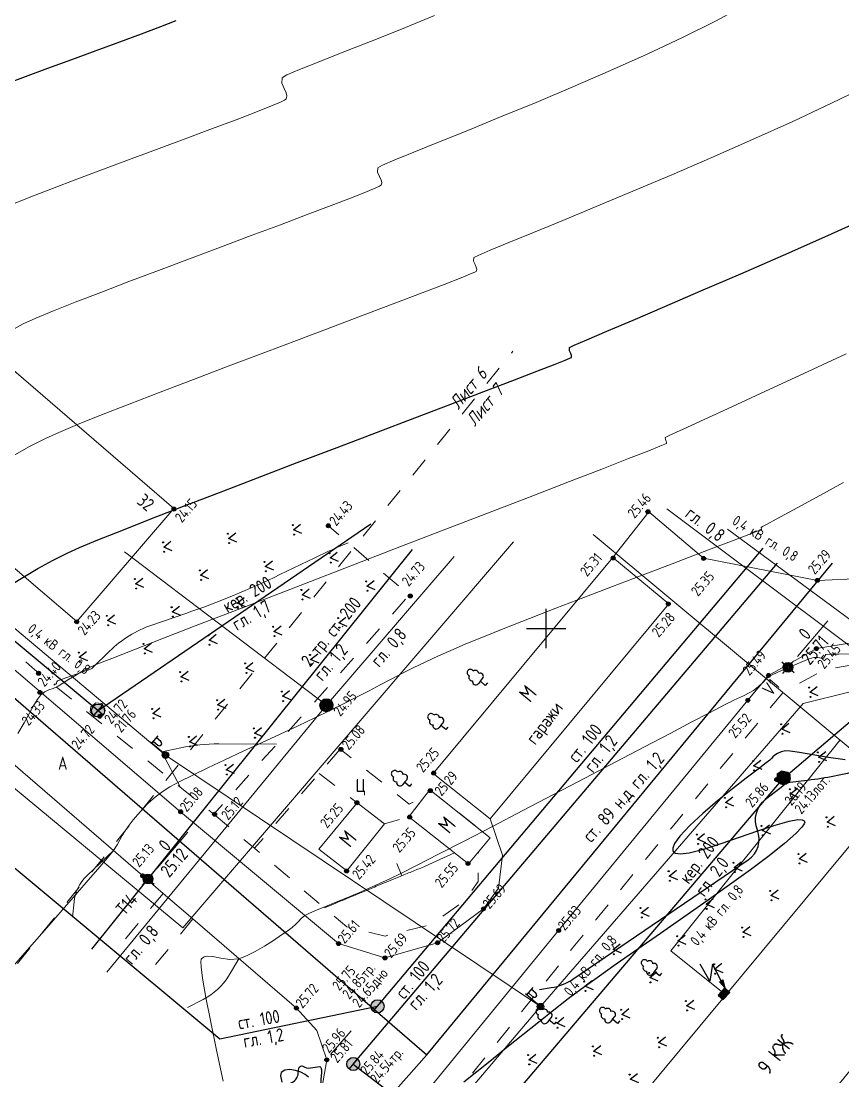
# Model space of a CAD drawing. Header units: metres. Extents: x -149473 to 83396, y -14167 to 104709.
# Drawn here: x -4551.12 to -4519.72, y 42551.6 to 42591.93 of the extents above; entities that cross this region are included whole.
import ezdxf

# ---------------------------------------------------------------- set-up
doc = ezdxf.new("R2010")
doc.units = ezdxf.units.M
doc.linetypes.add('g5_01_5x1_5', pattern=[1.5, 0.75, -0.75])
for name, color, linetype, transparency in [('01_Геодезические пункты', 7, 'Continuous', 0.6), ('02_Сетка', 7, 'Continuous', 0.6), ('03_Здания и строения', 7, 'Continuous', 0.6), ('06_Инженерно-технические сооружения', 7, 'Continuous', 0.6), ('07_Объекты электропередачи', 7, 'Continuous', 0.6), ('10_Границы покрытий и угодий', 7, 'Continuous', 0.6), ('13_Растительность', 7, 'Continuous', 0.6), ('19_Горизонтали', 7, 'Continuous', 0.6), ('30_Канализация', 7, 'Continuous', 0.6), ('31_Водопровод', 7, 'Continuous', 0.6), ('32_Теплосеть', 7, 'Continuous', 0.6), ('33_Газопровод', 7, 'Continuous', 0.6), ('35_Телефон', 7, 'Continuous', 0.6), ('37_Кабель низкого напряжения', 7, 'Continuous', 0.6), ('38_Кабели высокого напряжения', 7, 'Continuous', 0.6), ('44_Крышки колодцев', 7, 'Continuous', 0.6), ('61_Отметки высоты поверхности', 7, 'Continuous', 0.6)]:
    doc.layers.add(name, color=color, linetype=linetype, transparency=transparency)
doc.layers.add('rastr', color=7, linetype='Continuous')
doc.layers.add('Viewport2ForCustomObjects_0', color=7, linetype='Continuous')
doc.layers.add('Сети_Горизонтали.Вспомогательные', color=1, linetype='Continuous', lineweight=9)
doc.layers.add('Сети_Горизонтали.Основные', color=1, linetype='Continuous', lineweight=30)
doc.styles.add('LIKE11', font='GOST_0.TTF')
doc.styles.add('LIKE14', font='GOST_0.TTF')
doc.styles.add('LIKE17', font='GOST_0.TTF')
doc.styles.add('LIKE32', font='GOST_0.TTF')
doc.styles.add('LIKE36', font='GOST_0.TTF')
doc.styles.add('Line_GUGK', font='GOST_0.TTF')
doc.styles.get("Standard").update_dxf_attribs({"font": 'GOST_0.TTF'})
doc.linetypes.add('g5_119_1', pattern='A,4,-1,[31,GUGK_2005.shx,S=0.1,R=0,X=0,Y=0],0.35,[31,GUGK_2005.shx,S=0.08,R=0,X=0,Y=0],3.3,[31,GUGK_2005.shx,S=0.08,R=180,X=0,Y=0],0.35,[31,GUGK_2005.shx,S=0.1,R=180,X=0,Y=0],-1', length=10)
doc.linetypes.add('g5_119_3', pattern='A,4,-1,[31,GUGK_2005.shx,S=0.1,R=0,X=0,Y=0],4,[31,GUGK_2005.shx,S=0.1,R=180,X=0,Y=0],-1', length=10)
doc.linetypes.add('g5_122_g', pattern='A,1,-1,1.5,-0.4,["Г",Line_GUGK,S=1,R=0,X=0,Y=-0.5],-1.5,1.5,-1,4,-1,4,-1,3', length=20.9)
doc.linetypes.add('g5_122_k', pattern='A,1,-1,1.5,-0.4,["К",Line_GUGK,S=1,R=0,X=0,Y=-0.5],-1.5,1.5,-1,4,-1,4,-1,3', length=20.9)
doc.linetypes.add('g5_122_kl', pattern='A,1,-1,1.5,-0.4,["Кл",Line_GUGK,S=1,R=0,X=0,Y=-0.5],-2.4,1.5,-1,4,-1,4,-1,3', length=21.8)
doc.linetypes.add('g5_122_t', pattern='A,1,-1,1.5,-0.4,["Т",Line_GUGK,S=1,R=0,X=0,Y=-0.5],-1.5,1.5,-1,4,-1,4,-1,3', length=20.9)
doc.linetypes.add('g5_122_v', pattern='A,1,-1,1.5,-0.4,["В",Line_GUGK,S=1,R=0,X=0,Y=-0.5],-1.5,1.5,-1,4,-1,4,-1,3', length=20.9)
doc.linetypes.add('g5_133_t', pattern='A,2,[27,GUGK_2005.shx,S=0.4,R=0,X=0,Y=0],2,-1,2,[27,GUGK_2005.shx,S=0.4,R=0,X=0,Y=0],2,-1,2,[27,GUGK_2005.shx,S=0.4,R=0,X=0,Y=0],2,-0.1,["V",Line_GUGK,S=1,R=0,X=0,Y=-0.5],-1', length=15.1)

# ---------------------------------------------------------------- blocks, each defined once
blk = doc.blocks.new('g5_012')
at = {"color": 92}
for points in [[(0, -1.5), (0, 1.5)], [(-1.5, 0), (1.5, 0)]]:
    blk.add_lwpolyline(points, dxfattribs=at)
blk = doc.blocks.new('g5_416')
at = {"color": 0}
blk.add_lwpolyline([(0.362, 0.6), (0, 0), (-0.362, 0.6)], dxfattribs=at)
for centre in [(-0.362, 0), (0.362, 0)]:
    blk.add_circle(centre, 0.0375, dxfattribs=at)
blk = doc.blocks.new('g5_330')
blk.add_hatch(color=0).paths.add_polyline_path([(0.15, 0, 1), (-0.15, 0, 1)])
at = {"color": 0}
blk.add_circle((0, 0), 0.15, dxfattribs=at)
blk = doc.blocks.new('g5_117kl')
h = blk.add_hatch(color=255)
h.paths.add_polyline_path([(0.418, 0.198, 0.633652), (-0.418, 0.198)])
h.paths.add_polyline_path([(-0.446, 0.122, 0.067116), (-0.463, 0, 0.067116), (-0.446, -0.122), (0.446, -0.122, 0.067116), (0.463, 0, 0.067116), (0.446, 0.122)])
h.paths.add_polyline_path([(-0.418, -0.198, 0.633652), (0.418, -0.198)])
at = {"color": 0}
for p, q in [((-0.474, 0.16), (0.474, 0.16)), ((-0.474, -0.16), (0.474, -0.16))]:
    blk.add_line(p, q, dxfattribs=at)
blk.add_circle((0, 0), 0.5, dxfattribs=at)
blk = doc.blocks.new('g5_005_1')
h = blk.add_hatch(color=255)
edge = h.paths.add_edge_path()
edge.add_arc((0, 0), 0.338, 0, 360)
edge = h.paths.add_edge_path(flags=16)
edge.add_arc((0, 0), 0.1, 0, 360)
at = {"color": 0}
for p, q in [((-0.625, 0), (-0.375, 0)), ((0, 0.625), (0, 0.375)), ((0.375, 0), (0.625, 0)), ((0, -0.375), (0, -0.625))]:
    blk.add_line(p, q, dxfattribs=at)
for radius in [0.375, 0.0625]:
    blk.add_circle((0, 0), radius, dxfattribs=at)
blk = doc.blocks.new('g5_110_1c')
h = blk.add_hatch(color=255)
edge = h.paths.add_edge_path()
edge.add_arc((0, 0), 0.212, 0, 360)
edge = h.paths.add_edge_path(flags=16)
edge.add_arc((0, 0), 0.0975, 0, 360)
h = blk.add_hatch(color=0)
edge = h.paths.add_edge_path()
edge.add_arc((0, 0), 0.06, 0, 360)
at = {"color": 0}
for p, q in [((0, 0.25), (0, 1.5)), ((0, 1.375), (0.75, 1.375))]:
    blk.add_line(p, q, dxfattribs=at)
blk.add_lwpolyline([(0.2, 1.375), (0.2, 0.932, 1.040016), (0.55, 0.932), (0.55, 1.375)], format="xyb", dxfattribs=at)
for radius in [0.25, 0.06]:
    blk.add_circle((0, 0), radius, dxfattribs=at)
blk = doc.blocks.new('g5_367_1')
at = {"color": 0}
for points in [[(0, 0.497), (-0.257, 0.497)], [(0, 0.497), (0.257, 0.497)], [(0, 0), (0, 0.497)], [(0.25, 0), (0, 0)]]:
    blk.add_lwpolyline(points, dxfattribs=at)
for centre, start, end in [((0, 1.5), 90, 202.24196), ((0, 1.5), 337.75804, 90), ((-0.257, 0.747), 115.63459, 270), ((-0.197, 1.158), 97.94065, 227.81966), ((0.197, 1.158), 312.18034, 82.05935), ((0.257, 0.747), 270, 64.36541)]:
    blk.add_arc(centre, 0.25, start, end, dxfattribs=at)
blk = doc.blocks.new('g5_117v')
h = blk.add_hatch(color=255)
h.paths.add_polyline_path([(-0.461, 0.037), (0.461, 0.037, 0.921954)])
h.paths.add_polyline_path([(0.461, -0.037), (-0.461, -0.037, 0.921954)])
at = {"color": 0}
blk.add_line((-0.5, 0), (0.5, 0), dxfattribs=at)
blk.add_circle((0, 0), 0.5, dxfattribs=at)
blk = doc.blocks.new('g5_117sv')
h = blk.add_hatch(color=255)
h.paths.add_polyline_path([(-0.038, 0.461, 0.390634), (-0.463, 0, 0.11106), (-0.418, -0.198), (-0.038, 0.022)])
h.paths.add_polyline_path([(0.037, 0.022), (0.418, -0.198, 0.11106), (0.463, 0, 0.390634), (0.037, 0.461)])
h.paths.add_polyline_path([(-0.38, -0.263, 0.524447), (0.38, -0.263), (0, -0.043)])
at = {"color": 0}
for points in [[(0, 0.5), (0, 0)], [(0, 0), (-0.433, -0.25)], [(0.433, -0.25), (0, 0)]]:
    blk.add_lwpolyline(points, dxfattribs=at)
blk.add_circle((0, 0), 0.5, dxfattribs=at)
blk = doc.blocks.new('g5_117kb')
h = blk.add_hatch(color=255)
h.paths.add_polyline_path([(0.037, 0.037), (0.461, 0.037, 0.367426), (0.037, 0.461)])
h.paths.add_polyline_path([(-0.038, 0.461, 0.367426), (-0.461, 0.037), (-0.038, 0.037)])
h.paths.add_polyline_path([(-0.038, -0.038), (-0.461, -0.038, 0.367426), (-0.038, -0.461)])
h.paths.add_polyline_path([(0.037, -0.461, 0.367426), (0.461, -0.038), (0.037, -0.038)])
at = {"color": 0}
for points in [[(-0.5, 0), (0.5, 0)], [(0, 0.5), (0, -0.5)]]:
    blk.add_lwpolyline(points, dxfattribs=at)
blk.add_circle((0, 0), 0.5, dxfattribs=at)
blk = doc.blocks.new('g5_113a')
blk.add_hatch(color=0).paths.add_polyline_path([(-0.375, 0), (0.375, 0), (0.375, 0.5), (-0.375, 0.5)])
at = {"color": 0}
blk.add_lwpolyline([(-0.375, 0), (0.375, 0), (0.375, 0.5), (-0.375, 0.5)], close=True, dxfattribs=at)
blk = doc.blocks.new('g5_112')
blk.add_hatch(color=0).paths.add_polyline_path([(0, 0), (0.084, 0.613), (0.362, 0.501)])
at = {"color": 0}
blk.add_lwpolyline([(0.223, 0.557), (0.75, 1.875), (-0.375, 1.2), (0.15, 2.6)], dxfattribs=at)
blk.add_lwpolyline([(0, 0), (0.084, 0.613), (0.362, 0.501)], close=True, dxfattribs=at)
blk = doc.blocks.new('g_scratch')
at = {"color": 0, "linetype": 'ByBlock', "lineweight": 15}
blk.add_line((0, 0), (1, 0), dxfattribs=at)
blk = doc.blocks.new('CustomObjectsInViewport2_0')
at = {"layer": 'Сети_Горизонтали.Вспомогательные', "color": 42, "flags": 128}
for points, elevation in [([(3001.311, 1538.7), (3002.645, 1539.247), (3004.282, 1539.888), (3006.152, 1540.601), (3008.185, 1541.364), (3010.31, 1542.154), (3012.457, 1542.948), (3014.554, 1543.724), (3016.531, 1544.459), (3018.318, 1545.13), (3019.844, 1545.714), (3021.038, 1546.19), (3021.706, 1546.477), (3022.017, 1546.63), (3022.125, 1546.7), (3022.148, 1546.724), (3022.18, 1546.799), (3022.203, 1546.952), (3022.152, 1547.192), (3021.999, 1547.522), (3021.817, 1547.939), (3021.84, 1548.343), (3022.211, 1548.553), (3023.162, 1548.96), (3024.602, 1549.538), (3026.443, 1550.265), (3028.596, 1551.116), (3030.971, 1552.066), (3033.478, 1553.092)], 22.5), ([(3000.902, 1528.899), (3002.059, 1529.533), (3003.017, 1529.965), (3004.364, 1530.525), (3006.037, 1531.192), (3007.975, 1531.945), (3010.116, 1532.765), (3012.398, 1533.629), (3014.76, 1534.517), (3017.14, 1535.408), (3019.476, 1536.281), (3021.706, 1537.116), (3023.769, 1537.89), (3025.603, 1538.585), (3027.146, 1539.178), (3028.337, 1539.65), (3028.994, 1539.925), (3029.294, 1540.065), (3029.395, 1540.124), (3029.414, 1540.143), (3029.441, 1540.204), (3029.459, 1540.33), (3029.418, 1540.527), (3029.292, 1540.798), (3029.143, 1541.14), (3029.161, 1541.471), (3029.519, 1541.662), (3030.463, 1542.066), (3031.915, 1542.66), (3033.798, 1543.42), (3036.034, 1544.324), (3038.543, 1545.346), (3041.247, 1546.464), (3044.068, 1547.654), (3046.929, 1548.892), (3049.75, 1550.155), (3052.453, 1551.419), (3054.96, 1552.66), (3057.193, 1553.855)], 23), ([(3001.236, 1519.431), (3002.534, 1520.161), (3003.766, 1520.795), (3004.772, 1521.249), (3006.214, 1521.852), (3008.028, 1522.581), (3010.149, 1523.413), (3012.513, 1524.328), (3015.058, 1525.302), (3017.719, 1526.313), (3020.433, 1527.339), (3023.135, 1528.358), (3025.761, 1529.346), (3028.249, 1530.283), (3030.534, 1531.145), (3032.552, 1531.911), (3034.239, 1532.558), (3035.532, 1533.063), (3036.24, 1533.351), (3036.559, 1533.491), (3036.663, 1533.546), (3036.681, 1533.561), (3036.702, 1533.609), (3036.716, 1533.707), (3036.684, 1533.861), (3036.585, 1534.073), (3036.468, 1534.341), (3036.483, 1534.6), (3036.822, 1534.771), (3037.742, 1535.163), (3039.173, 1535.755), (3041.048, 1536.524), (3043.299, 1537.447), (3045.857, 1538.504), (3048.654, 1539.671), (3051.622, 1540.927), (3054.692, 1542.249), (3057.797, 1543.615), (3060.868, 1545.004), (3063.837, 1546.393), (3066.636, 1547.759)], 23.5), ([(3001.654, 1498.241), (3002.118, 1499.054), (3002.525, 1499.793), (3002.872, 1500.42), (3003.161, 1500.899), (3003.392, 1501.191), (3003.716, 1501.435), (3004.015, 1501.573), (3004.336, 1501.69), (3004.723, 1501.869), (3005.093, 1502.09), (3005.512, 1502.359), (3005.991, 1502.663), (3006.543, 1502.987), (3007.179, 1503.319), (3007.692, 1503.532), (3008.824, 1503.982), (3010.502, 1504.638), (3012.651, 1505.473), (3015.197, 1506.459), (3018.067, 1507.568), (3021.186, 1508.772), (3024.482, 1510.042), (3027.879, 1511.352), (3031.305, 1512.672), (3034.684, 1513.974), (3037.945, 1515.231), (3041.011, 1516.415), (3043.811, 1517.496), (3046.269, 1518.448), (3048.312, 1519.242), (3049.867, 1519.851), (3050.709, 1520.185), (3051.081, 1520.337), (3051.197, 1520.388), (3051.214, 1520.398), (3051.225, 1520.426), (3051.227, 1520.485), (3051.195, 1520.577), (3051.133, 1520.703), (3051.126, 1520.857), (3051.486, 1521.035), (3052.5, 1521.507), (3054.098, 1522.242), (3056.213, 1523.213), (3058.774, 1524.39), (3061.714, 1525.744), (3064.963, 1527.245)], 24.5), ([(3064.747, 1517.411), (3062.661, 1516.285), (3060.921, 1515.341), (3059.593, 1514.617), (3058.874, 1514.223), (3058.558, 1514.048), (3058.461, 1513.994), (3058.448, 1513.986), (3058.446, 1513.975), (3058.451, 1513.942), (3058.471, 1513.879), (3058.48, 1513.816), (3058.226, 1513.716), (3057.513, 1513.444), (3056.402, 1513.022), (3054.957, 1512.473), (3053.24, 1511.821), (3051.314, 1511.088), (3049.241, 1510.297), (3047.085, 1509.473), (3044.907, 1508.636), (3042.771, 1507.812), (3040.739, 1507.022), (3038.874, 1506.29), (3037.239, 1505.64), (3035.895, 1505.093), (3034.907, 1504.673), (3033.787, 1504.17), (3032.783, 1503.7), (3031.864, 1503.253), (3031.003, 1502.821), (3030.173, 1502.394), (3029.344, 1501.962), (3028.489, 1501.516), (3027.581, 1501.046), (3026.59, 1500.543), (3025.49, 1499.997), (3024.347, 1499.446), (3023.068, 1498.843), (3021.696, 1498.203), (3020.276, 1497.545), (3018.853, 1496.884), (3017.472, 1496.24), (3016.176, 1495.628), (3015.011, 1495.066), (3014.021, 1494.57), (3013.252, 1494.159), (3012.746, 1493.848), (3012.141, 1493.387), (3011.627, 1492.937), (3011.187, 1492.497), (3010.804, 1492.069), (3010.462, 1491.653), (3010.144, 1491.25), (3009.837, 1490.822), (3009.626, 1490.457), (3009.449, 1490.111), (3009.244, 1489.74), (3008.95, 1489.299), (3008.619, 1488.897), (3007.903, 1488.059), (3006.86, 1486.854), (3005.55, 1485.346), (3004.032, 1483.603), (3002.364, 1481.69), (3000.605, 1479.674)], 25), ([(3065.337, 1504.33), (3064.399, 1504.318), (3063.699, 1504.301), (3063.396, 1504.278), (3063.303, 1504.134), (3063.21, 1503.996), (3063.037, 1503.999), (3062.778, 1504.055), (3062.474, 1504.063), (3062.129, 1503.948), (3061.501, 1503.694), (3060.733, 1503.367), (3059.97, 1503.028), (3059.352, 1502.742), (3059.024, 1502.572), (3058.82, 1502.405), (3058.677, 1502.243), (3058.49, 1502.049), (3058.285, 1501.858), (3058.106, 1501.699), (3057.865, 1501.525), (3057.539, 1501.342), (3057.094, 1501.123), (3056.65, 1500.914), (3056.327, 1500.761), (3056.088, 1500.646), (3055.898, 1500.556), (3055.66, 1500.439), (3055.318, 1500.261), (3054.46, 1499.811), (3053.16, 1499.129), (3051.492, 1498.254), (3049.53, 1497.225), (3047.348, 1496.082), (3045.022, 1494.864), (3042.624, 1493.61), (3040.23, 1492.36), (3037.912, 1491.153), (3035.747, 1490.029), (3033.807, 1489.026), (3032.168, 1488.184), (3030.903, 1487.542), (3030.086, 1487.14), (3029.012, 1486.646), (3027.942, 1486.18), (3026.91, 1485.748), (3025.954, 1485.356), (3025.107, 1485.013), (3024.406, 1484.725), (3023.886, 1484.499), (3023.583, 1484.342), (3023.29, 1484.112), (3023.088, 1483.895), (3022.89, 1483.671), (3022.606, 1483.423), (3022.295, 1483.197), (3021.802, 1482.853), (3021.183, 1482.44), (3020.493, 1482.005), (3019.787, 1481.596), (3019.119, 1481.259), (3018.543, 1481.042), (3017.836, 1480.974), (3017.162, 1481.073), (3016.555, 1481.204), (3016.137, 1481.24), (3015.875, 1481.181), (3015.727, 1481.085), (3015.663, 1481.017), (3015.644, 1480.977), (3015.628, 1480.82), (3015.652, 1480.407), (3015.765, 1479.552), (3016.022, 1478.065), (3016.384, 1476.197), (3016.828, 1474.043), (3017.328, 1471.696)], 25.5)]:
    blk.add_lwpolyline(points, dxfattribs=dict(at, elevation=elevation))
at = {"layer": 'Сети_Горизонтали.Основные', "color": 40, "flags": 128}
for points, elevation in [([(3000.729, 1547.873), (3002.235, 1548.444), (3003.939, 1549.073), (3005.761, 1549.738), (3007.618, 1550.413), (3009.427, 1551.074), (3011.107, 1551.696), (3012.574, 1552.255), (3013.747, 1552.726)], 22), ([(3001.188, 1509.662), (3002.148, 1510.25), (3003.179, 1510.851), (3004.286, 1511.456), (3005.472, 1512.057), (3006.361, 1512.453), (3007.757, 1513.031), (3009.592, 1513.766), (3011.798, 1514.634), (3014.308, 1515.609), (3017.056, 1516.669), (3019.972, 1517.787), (3022.99, 1518.939), (3026.043, 1520.102), (3029.063, 1521.251), (3031.983, 1522.36), (3034.734, 1523.406), (3037.251, 1524.364), (3039.465, 1525.21), (3041.309, 1525.919), (3042.716, 1526.466), (3043.481, 1526.772), (3043.822, 1526.915), (3043.93, 1526.967), (3043.947, 1526.979), (3043.966, 1527.025), (3043.969, 1527.121), (3043.917, 1527.272), (3043.816, 1527.478), (3043.805, 1527.729), (3044.156, 1527.9), (3045.129, 1528.324), (3046.654, 1528.977), (3048.663, 1529.833), (3051.086, 1530.867), (3053.854, 1532.055), (3056.899, 1533.371), (3060.152, 1534.791), (3063.542, 1536.289), (3067.002, 1537.841)], 24), ([(3064.871, 1496.231), (3063.593, 1496.419), (3062.401, 1496.613), (3061.392, 1496.784), (3060.664, 1496.901), (3060.315, 1496.933), (3059.98, 1496.844), (3059.715, 1496.717), (3059.499, 1496.58), (3059.349, 1496.46), (3059.244, 1496.343), (3059.109, 1496.199), (3058.843, 1495.995), (3058.214, 1495.522), (3057.319, 1494.841), (3056.255, 1494.012), (3055.118, 1493.092), (3054.005, 1492.143), (3053.012, 1491.224), (3052.236, 1490.395), (3051.836, 1489.836), (3051.698, 1489.497), (3051.694, 1489.317), (3051.721, 1489.242), (3051.768, 1489.18), (3051.919, 1489.092), (3052.275, 1489.048), (3052.958, 1489.131), (3054.076, 1489.414), (3055.391, 1489.834), (3056.803, 1490.325), (3058.211, 1490.82), (3059.513, 1491.254), (3060.608, 1491.559), (3061.267, 1491.666), (3061.601, 1491.645), (3061.735, 1491.573), (3061.773, 1491.519), (3061.784, 1491.471), (3061.752, 1491.343), (3061.574, 1491.08), (3061.117, 1490.605), (3060.233, 1489.836), (3059.055, 1488.904), (3057.64, 1487.842), (3056.045, 1486.684), (3054.328, 1485.463), (3052.546, 1484.213), (3050.757, 1482.966), (3049.017, 1481.757), (3047.385, 1480.62), (3045.916, 1479.586), (3044.67, 1478.69), (3043.702, 1477.965), (3042.618, 1477.117), (3041.451, 1476.194), (3040.24, 1475.228), (3039.024, 1474.252), (3037.843, 1473.3), (3036.736, 1472.404), (3035.743, 1471.597)], 26), ([(3023.858, 1471.992), (3023.605, 1472.199), (3023.271, 1472.372), (3022.859, 1472.507), (3022.428, 1472.57), (3022.041, 1472.53), (3021.764, 1472.358), (3021.725, 1472.09), (3021.813, 1471.598)], 26)]:
    blk.add_lwpolyline(points, dxfattribs=dict(at, elevation=elevation))

msp = doc.modelspace()

# ---------------------------------------------------------------- linework, layer by layer
at = {"layer": '01_Геодезические пункты', "color": 7, "lineweight": 20, "flags": 128}
for points in [[(-4520.293, 42569.023), (-4521.461, 42567.659)], [(-4544.749, 42560.942), (-4545.922, 42559.573)]]:
    msp.add_lwpolyline(points, dxfattribs=at)
at = {"layer": '03_Здания и строения', "color": 7, "linetype": 'Continuous', "lineweight": 20, "flags": 128}
for points in [[(-4552.448, 42602.908), (-4562.247, 42591.82), (-4570.537, 42598.921), (-4574.244, 42594.663), (-4563.251, 42584.943), (-4565.105, 42582.74), (-4549.001, 42568.989), (-4545.294, 42573.304), (-4561.793, 42587.527), (-4558.811, 42591.038), (-4556.899, 42589.355), (-4548.255, 42599.238), (-4552.448, 42602.908)], [(-4535.376, 42563.193), (-4528.517, 42571.436), (-4526.368, 42569.666), (-4533.205, 42561.461), (-4535.376, 42563.193)], [(-4517.227, 42563.104), (-4533.902, 42543.06), (-4536.118, 42544.93), (-4551.907, 42526.154), (-4554.241, 42528.107), (-4567.789, 42511.976), (-4563.295, 42508.226), (-4549.979, 42524.146), (-4547.782, 42522.331), (-4531.506, 42541.798), (-4529.23, 42539.941), (-4513.07, 42559.592), (-4517.227, 42563.104)], [(-4536.306, 42561.535), (-4534.026, 42559.735), (-4533.646, 42560.191), (-4533.201, 42560.733), (-4535.5, 42562.562), (-4535.694, 42562.326), (-4536.306, 42561.535)], [(-4537.241, 42561.261), (-4538.673, 42559.466), (-4539.748, 42560.302), (-4538.282, 42562.067), (-4537.241, 42561.261)]]:
    msp.add_lwpolyline(points, dxfattribs=at)
at = {"layer": '06_Инженерно-технические сооружения', "color": 7, "linetype": 'Continuous', "lineweight": 20, "flags": 128}
for points in [[(-4548.479, 42565.54), (-4548.462, 42565.727), (-4548.27, 42565.882), (-4548.037, 42565.856), (-4547.946, 42565.703), (-4547.939, 42565.473), (-4548.115, 42565.373), (-4548.335, 42565.363), (-4548.479, 42565.54)], [(-4522.058, 42563.29), (-4522.235, 42563.173), (-4522.248, 42562.954), (-4522.134, 42562.812), (-4521.927, 42562.791), (-4521.741, 42562.932), (-4521.734, 42563.138), (-4521.818, 42563.24), (-4522.058, 42563.29)]]:
    msp.add_lwpolyline(points, dxfattribs=at)
at = {"layer": '10_Границы покрытий и угодий', "color": 7, "linetype": 'Continuous', "lineweight": 20, "flags": 128}
for points in [[(-4528.517, 42571.436), (-4527.134, 42573.181), (-4525.044, 42571.408), (-4520.694, 42570.565), (-4517.307, 42570.706), (-4514.568, 42571.245), (-4511.669, 42572.111), (-4508.874, 42573.138), (-4507.027, 42574.386), (-4501.423, 42581.189), (-4495.57, 42588.243)], [(-4564.916, 42578.765), (-4555.925, 42571.026), (-4545.028, 42561.725), (-4538.994, 42556.69), (-4537.22, 42556.142), (-4535.209, 42556.722), (-4533.455, 42558.018)], [(-4575.827, 42510.888), (-4575.662, 42511.864), (-4565.676, 42523.341), (-4560.585, 42529.396), (-4557.922, 42532.559), (-4556.469, 42533.172), (-4554.196, 42533.665), (-4553.562, 42533.896), (-4552.28, 42535.199), (-4543.138, 42546.322), (-4539.759, 42550.432), (-4539.443, 42552.25), (-4539.823, 42553.365), (-4540.604, 42554.225), (-4544.562, 42557.63), (-4545.697, 42558.606), (-4546.478, 42559.278), (-4557.44, 42568.734), (-4566.068, 42576.21)], [(-4533.455, 42558.018), (-4532.882, 42558.809), (-4532.724, 42560.069), (-4533.205, 42561.461), (-4535.376, 42563.193), (-4528.517, 42571.436)], [(-4507.425, 42563.923), (-4507.861, 42565.795), (-4508.831, 42567.204), (-4509.895, 42567.919), (-4518.293, 42568.358), (-4520.732, 42567.959), (-4522.563, 42566.932), (-4523.352, 42565.987), (-4530.582, 42557.19), (-4535.633, 42551.021)]]:
    msp.add_lwpolyline(points, dxfattribs=at)
at = {"layer": '10_Границы покрытий и угодий', "color": 7, "linetype": 'g5_01_5x1_5', "lineweight": 20, "flags": 128}
for points in [[(-4554.419, 42573.615), (-4555.946, 42571.824), (-4550.595, 42567.147), (-4543.763, 42561.628), (-4540.093, 42565.713), (-4536.294, 42569.999), (-4539.379, 42572.645)], [(-4508.138, 42563.376), (-4508.346, 42564.713), (-4509.055, 42566.076), (-4509.943, 42566.902), (-4511.26, 42567.269), (-4518.199, 42567.534), (-4520.433, 42567.149), (-4521.981, 42566.318), (-4529.964, 42556.625), (-4534.952, 42550.381), (-4540.179, 42543.971), (-4538.272, 42542.368)], [(-4538.936, 42564.113), (-4539.733, 42563.191), (-4542.206, 42560.331), (-4538.673, 42557.325), (-4537.218, 42556.978), (-4535.487, 42557.408), (-4534.17, 42558.336), (-4533.658, 42559.056), (-4533.646, 42560.191), (-4533.201, 42560.733), (-4535.5, 42562.562), (-4535.694, 42562.326), (-4536.29, 42562.021), (-4538.936, 42564.113)], [(-4539.733, 42563.191), (-4538.282, 42562.067), (-4537.241, 42561.261), (-4536.306, 42561.535), (-4535.694, 42562.326)], [(-4543.763, 42561.628), (-4542.206, 42560.331)], [(-4545.697, 42558.606), (-4547.519, 42556.414)], [(-4544.562, 42557.63), (-4546.321, 42555.471)]]:
    msp.add_lwpolyline(points, dxfattribs=at)
at = {"layer": '19_Горизонтали', "color": 32, "linetype": 'Continuous', "lineweight": 20, "flags": 128}
for points, elevation in [([(-4538.625, 42571.998), (-4539.054, 42571.816, 0.012587), (-4539.902, 42571.43), (-4541.234, 42570.784, -0.030204), (-4544.827, 42569.302), (-4546.128, 42568.855, 0.110965), (-4547.746, 42567.858), (-4548.398, 42567.222, -0.113024), (-4548.505, 42567.157), (-4548.505, 42567.157, 0.004986), (-4548.626, 42567.115), (-4549.728, 42566.722, 0.355019), (-4549.773, 42566.649), (-4549.772, 42566.646, -0.458026), (-4549.817, 42566.595), (-4549.85, 42566.595, 0.548733), (-4549.861, 42566.579), (-4549.854, 42566.562)], 12.25), ([(-4545.048, 42562.678), (-4545.751, 42564.004, -0.335244), (-4545.751, 42564.007), (-4545.751, 42564.007, -0.138551), (-4545.747, 42564.008), (-4545.026, 42564.165, -0.05534), (-4543.564, 42564.317), (-4541.361, 42564.301)], 12.5), ([(-4549.155, 42557.702), (-4549.1, 42558.288, -0.182007), (-4548.616, 42559.278), (-4547.596, 42560.242)], 12.5), ([(-4534.56, 42560.157), (-4535.683, 42559.652, -0.011463), (-4536.144, 42559.456), (-4536.144, 42559.456, 0.00367), (-4536.609, 42559.268), (-4537.432, 42558.928, 0.000025), (-4537.929, 42558.723), (-4537.93, 42558.723, 0.002338), (-4538.425, 42558.515), (-4538.503, 42558.482, -0.003316), (-4538.844, 42558.34), (-4538.844, 42558.34, 0.000002), (-4539.185, 42558.2), (-4539.535, 42558.058)], 12.75), ([(-4544.77, 42554.25), (-4544.163, 42554.559, 0.139225), (-4543.203, 42555.45), (-4542.799, 42556.113)], 12.75)]:
    msp.add_lwpolyline(points, format="xyb", dxfattribs=dict(at, elevation=elevation))
at = {"layer": '19_Горизонтали', "color": 32, "linetype": 'Continuous', "lineweight": 30, "elevation": 13, "flags": 128}
for points in [[(-4516.036, 42565.999), (-4516.073, 42566.146, 0.328204), (-4516.261, 42566.3), (-4516.308, 42566.303, 0.351), (-4516.561, 42566.123), (-4516.712, 42565.591, -0.290534), (-4516.836, 42565.481), (-4516.836, 42565.481, 0.258172), (-4516.97, 42565.375), (-4517.307, 42564.572, -0.233016), (-4518.619, 42563.431), (-4519.297, 42563.252, -0.022718), (-4520.299, 42563.036), (-4520.299, 42563.036, -0.012958), (-4521.315, 42562.891), (-4521.831, 42562.832)], [(-4531.312, 42554.937), (-4530.863, 42555.007, 0.111433), (-4530.038, 42555.332), (-4523.336, 42559.889, 0.351995), (-4522.989, 42561.025), (-4522.989, 42561.025, -0.332637), (-4522.672, 42562.205), (-4521.969, 42562.758)], [(-4540.989, 42551.273), (-4540.774, 42551.383, 0.250039), (-4540.531, 42551.731), (-4540.507, 42551.932, -0.560674), (-4540.354, 42552.002), (-4540.354, 42552.002, 0.190627), (-4540.062, 42551.938), (-4539.712, 42551.994, -0.345452), (-4539.677, 42551.975), (-4539.677, 42551.975, -0.03981), (-4539.661, 42551.927), (-4539.656, 42551.907, -0.06625), (-4539.646, 42551.816), (-4539.647, 42551.796, -0.012919), (-4539.653, 42551.662), (-4539.711, 42550.892)]]:
    msp.add_lwpolyline(points, format="xyb", dxfattribs=at)
at = {"layer": '30_Канализация', "color": 12, "linetype": 'g5_122_k', "lineweight": 30, "flags": 128}
msp.add_lwpolyline([(-4554.991, 42571.26), (-4548.181, 42565.59), (-4537.755, 42572.728)], dxfattribs=at)
at = {"layer": '30_Канализация', "color": 42, "linetype": 'g5_122_kl', "lineweight": 30, "flags": 128}
msp.add_lwpolyline([(-4576.022, 42511.106), (-4557.898, 42533.956), (-4551.431, 42537.07), (-4540.258, 42550.885), (-4535.643, 42546.947), (-4521.987, 42563.009), (-4513.221, 42570.458)], dxfattribs=at)
at = {"layer": '31_Водопровод', "color": 94, "linetype": 'g5_122_v', "lineweight": 30, "flags": 128}
for points in [[(-4585.33, 42587.833), (-4543.531, 42553.053), (-4537.504, 42554.294), (-4522.769, 42571.791)], [(-4538.43, 42552.089), (-4522.218, 42571.215)], [(-4538.43, 42552.089), (-4530.9, 42546.318)]]:
    msp.add_lwpolyline(points, dxfattribs=at)
at = {"layer": '32_Теплосеть', "color": 5, "linetype": 'g5_122_t', "lineweight": 30, "flags": 128}
msp.add_lwpolyline([(-4548.421, 42556.482), (-4536.164, 42571.738)], dxfattribs=at)
at = {"layer": '33_Газопровод', "color": 132, "linetype": 'g5_122_g', "lineweight": 30, "flags": 128}
for points in [[(-4586.523, 42596.474), (-4535.614, 42552.443)], [(-4567.778, 42519.799), (-4557.405, 42532.446), (-4551.507, 42534.507), (-4535.614, 42552.443), (-4520.112, 42571.216)]]:
    msp.add_lwpolyline(points, dxfattribs=at)
at = {"layer": '35_Телефон', "color": 6, "linetype": 'g5_133_t', "lineweight": 20, "flags": 128}
for points in [[(-4500.343, 42584.213), (-4516.171, 42565.587), (-4526.443, 42573.3)], [(-4547.173, 42571.651), (-4539.458, 42565.793), (-4534.57, 42571.482)], [(-4539.458, 42565.793), (-4547.852, 42555.592)]]:
    msp.add_lwpolyline(points, dxfattribs=at)
at = {"layer": '37_Кабель низкого напряжения', "color": 1, "linetype": 'g5_119_3', "lineweight": 20, "flags": 128}
for points in [[(-4584.828, 42597.977), (-4574.277, 42588.611), (-4562.888, 42578.408), (-4545.606, 42563.892), (-4531.279, 42554.282), (-4521.239, 42565.858), (-4516, 42567.156)], [(-4509.738, 42561.9), (-4524.13, 42572.524)], [(-4529.259, 42572.315), (-4517.62, 42562.632)], [(-4524.357, 42554.856), (-4526.293, 42556.417), (-4519.83, 42564.471)], [(-4556.996, 42527.922), (-4555.557, 42529.504), (-4552.149, 42530.2), (-4550.172, 42531.6), (-4542.283, 42541.319), (-4531.279, 42554.282)]]:
    msp.add_lwpolyline(points, dxfattribs=at)
at = {"layer": '38_Кабели высокого напряжения', "color": 1, "linetype": 'g5_119_1', "lineweight": 20, "flags": 128}
msp.add_lwpolyline([(-4532.309, 42572.032), (-4544.944, 42557.291), (-4583.331, 42589.089)], dxfattribs=at)
at = {"layer": '61_Отметки высоты поверхности', "color": 7, "linetype": 'Continuous', "lineweight": 5, "flags": 128}
msp.add_lwpolyline([(-4539.297, 42552.457), (-4538.511, 42553.353)], dxfattribs=at)
at = {"layer": 'rastr', "color": 5, "linetype": 'g5_01_5x1_5', "lineweight": 20, "flags": 128}
msp.add_lwpolyline([(-4556.92, 42548.932), (-4532.33, 42579.318)], dxfattribs=at)

# ---------------------------------------------------------------- block references
at = {"layer": '01_Геодезические пункты', "color": 7, "linetype": 'Continuous', "lineweight": 20, "xscale": 0.5, "yscale": 0.5, "zscale": 0.5, "rotation": 49.42757553168038}
for p in [(-4521.815, 42567.245, 12.855), (-4546.276, 42559.16, 12.562)]:
    msp.add_blockref('g5_005_1', p, dxfattribs=at)
at = {"layer": '02_Сетка', "color": 92, "linetype": 'Continuous', "lineweight": 15, "ltscale": 0.5, "xscale": 0.5, "yscale": 0.5, "zscale": 0.5}
msp.add_blockref('g5_012', (-4531.056, 42568.725), dxfattribs=at)
at = {"layer": '07_Объекты электропередачи', "color": 7, "linetype": 'Continuous', "lineweight": 20}
for name, p, xscale, yscale, zscale, rotation in [('g5_110_1c', (-4545.606, 42563.892, 12.509), 0.5, 0.5, 0.5, 49.42757553168038), ('g5_112', (-4524.23, 42555.004), 0.5, 0.5, 0.5, 49.46868666766576), ('g5_110_1c', (-4531.279, 42554.282), 0.5, 0.5, 0.5, 49.46868666766576), ('g5_113a', (-4524.357, 42554.856), 0.4999999999999999, 0.4999999999999999, 0.4999999999999999, 227.2329347764352)]:
    msp.add_blockref(name, p, dxfattribs=dict(at, xscale=xscale, yscale=yscale, zscale=zscale, rotation=rotation))
at = {"layer": '13_Растительность', "color": 92, "linetype": 'Continuous', "lineweight": 20, "ltscale": 0.5, "xscale": 0.4999999999999999, "yscale": 0.4999999999999999, "zscale": 0.4999999999999999, "rotation": 277.5631784342272}
for p in [(-4540.719, 42572.495), (-4543.198, 42572.166), (-4545.676, 42571.837), (-4541.794, 42571.092), (-4539.316, 42571.421), (-4544.272, 42570.762), (-4546.75, 42570.433), (-4537.912, 42570.346), (-4540.39, 42570.017), (-4542.868, 42569.688), (-4545.347, 42569.359), (-4547.825, 42569.03), (-4538.987, 42568.942), (-4543.943, 42568.284), (-4541.465, 42568.613), (-4546.421, 42567.955), (-4548.9, 42567.626), (-4540.061, 42567.539), (-4542.539, 42567.21), (-4545.018, 42566.881), (-4520.981, 42566.289), (-4541.136, 42566.135), (-4546.092, 42565.477), (-4543.614, 42565.806), (-4542.21, 42564.731), (-4522.055, 42564.886), (-4544.689, 42564.402), (-4523.13, 42563.482), (-4520.652, 42563.811), (-4543.285, 42563.328), (-4521.726, 42562.407), (-4524.205, 42562.078), (-4522.801, 42561.004), (-4520.323, 42561.333), (-4525.279, 42560.675), (-4521.397, 42559.929), (-4523.875, 42559.6), (-4526.354, 42559.271), (-4524.95, 42558.196), (-4522.472, 42558.525), (-4527.428, 42557.867), (-4523.546, 42557.122), (-4526.025, 42556.793), (-4528.503, 42556.464), (-4527.099, 42555.389), (-4524.621, 42555.718), (-4529.578, 42555.06), (-4525.696, 42554.314), (-4528.174, 42553.985), (-4530.652, 42553.656), (-4529.248, 42552.582), (-4526.77, 42552.911), (-4531.727, 42552.253), (-4527.845, 42551.507)]:
    msp.add_blockref('g5_416', p, dxfattribs=at)
at = {"layer": '13_Растительность', "color": 92, "linetype": 'Continuous', "lineweight": 20, "xscale": 0.5, "yscale": 0.5, "zscale": 0.5, "rotation": 49.46868666766576}
for p in [(-4533.385, 42566.552), (-4534.893, 42564.865), (-4536.283, 42562.691), (-4526.731, 42555.462), (-4528.331, 42553.64), (-4530.754, 42553.609)]:
    msp.add_blockref('g5_367_1', p, dxfattribs=at)
at = {"layer": '19_Горизонтали', "color": 32, "linetype": 'Continuous', "lineweight": -3, "xscale": 0.5, "yscale": 0.5, "zscale": 0.5, "rotation": 112.4076196994314}
msp.add_blockref('g_scratch', (-4536.575, 42559.282, 12.75), dxfattribs=at)
at = {"layer": '44_Крышки колодцев', "color": 7, "linetype": 'Continuous', "lineweight": 20, "xscale": 0.5, "yscale": 0.5, "zscale": 0.5}
for name, p, rotation in [('g5_117sv', (-4539.458, 42565.793, 12.475), 49.46868666766576), ('g5_117kb', (-4548.181, 42565.59, 12.363), 49.42757553168038), ('g5_117kl', (-4521.987, 42563.009, 13.095), 49.42757553168038), ('g5_117v', (-4537.504, 42554.294, 12.873), 49.42757553168038), ('g5_117v', (-4538.43, 42552.089, 12.921), 49.42757553168038)]:
    msp.add_blockref(name, p, dxfattribs=dict(at, rotation=rotation))
at = {"layer": '61_Отметки высоты поверхности', "color": 7, "linetype": 'Continuous', "lineweight": 20, "xscale": 0.5, "yscale": 0.5, "zscale": 0.5}
for p, rotation in [((-4545.28, 42573.288), 320.1837874390728), ((-4527.17, 42573.185), 320.1837874390728), ((-4539.383, 42572.649), 320.1837874390728), ((-4528.5, 42571.418), 320.1837874390728), ((-4525.046, 42571.402), 320.1837874390728), ((-4520.694, 42570.565, 12.647), 49.42757553168038), ((-4536.253, 42569.967), 320.1837874390728), ((-4526.395, 42569.666), 320.1837874390728), ((-4548.997, 42568.98), 320.1837874390728), ((-4520.732, 42567.959, 12.726), 49.42757553168038), ((-4550.455, 42567.015), 320.1837874390728), ((-4522.563, 42566.932, 12.745), 49.42757553168038), ((-4550.406, 42566.284), 320.1837874390728), ((-4523.352, 42565.987, 12.759), 49.42757553168038), ((-4548.115, 42565.373, 12.357), 49.42757553168038), ((-4538.902, 42564.108), 320.1837874390728), ((-4535.36, 42563.201), 320.1837874390728), ((-4522.248, 42562.954, 13.078), 49.42757553168038), ((-4535.488, 42562.53), 320.1837874390728), ((-4538.29, 42562.07), 320.1837874390728), ((-4545.028, 42561.725, 12.54), 49.42757553168038), ((-4543.731, 42561.63), 320.1837874390728), ((-4536.274, 42561.521), 320.1837874390728), ((-4534.046, 42559.748), 320.1837874390728), ((-4546.478, 42559.278, 12.566), 49.42757553168038), ((-4538.686, 42559.462), 320.1837874390728), ((-4533.455, 42558.018, 12.844), 49.42757553168038), ((-4530.582, 42557.19, 12.915), 49.42757553168038), ((-4538.994, 42556.69, 12.807), 49.42757553168038), ((-4535.209, 42556.722, 12.863), 49.42757553168038), ((-4537.22, 42556.142, 12.843), 49.42757553168038), ((-4540.604, 42554.225, 12.86), 49.42757553168038), ((-4539.443, 42552.25, 12.905), 49.42757553168038)]:
    msp.add_blockref('g5_330', p, dxfattribs=dict(at, rotation=rotation))
at = {"layer": 'Viewport2ForCustomObjects_0', "xscale": 0.5, "yscale": 0.5, "zscale": 0.5}
msp.add_blockref('CustomObjectsInViewport2_0', (-6052.071, 41815.592), dxfattribs=at)

# ---------------------------------------------------------------- texts
at = {"color": 7, "linetype": 'Continuous', "lineweight": 15, "ltscale": 0.5, "style": 'LIKE11'}
for s, rotation, p in [('24.95', 49.4687, (-4538.926, 42565.338)), ('24.72', 49.4276, (-4547.681, 42565.047)), ('21.76', 49.4276, (-4547.301, 42564.721)), ('26.19', 49.4276, (-4521.684, 42561.931)), ('24.13лот.', 49.4276, (-4521.304, 42561.606)), ('25.75', 49.4276, (-4538.964, 42554.861)), ('24.85тр.', 49.4276, (-4538.584, 42554.535)), ('24.65дно', 49.4276, (-4538.204, 42554.21)), ('25.84', 49.4276, (-4537.898, 42551.634)), ('24.54тр.', 49.4276, (-4537.518, 42551.308))]:
    msp.add_text(s, height=0.4, rotation=rotation, dxfattribs=at).set_placement(p)
at = {"layer": '01_Геодезические пункты', "color": 7, "linetype": 'Continuous', "lineweight": 20, "ltscale": 0.5, "style": 'LIKE36'}
for s, p in [('0', (-4521.079, 42568.258)), ('25.71', (-4520.983, 42567.295)), ('V1', (-4522.467, 42566.099)), ('0', (-4545.537, 42560.176)), ('25.12', (-4545.468, 42559.18)), ('T14', (-4547.175, 42557.725))]:
    msp.add_text(s, height=0.5, rotation=49.4276, dxfattribs=at).set_placement(p)
at = {"layer": '03_Здания и строения', "color": 7, "linetype": 'Continuous', "lineweight": 15}
for s, height, rotation, style, p in [('32', 0.5, 320.5453, 'LIKE36', (-4546.736, 42573.528)), ('М', 0.6, 50.6509, 'LIKE14', (-4531.68, 42565.866)), ('гаражи', 0.5, 52.7071, 'LIKE11', (-4531.479, 42564.249)), ('М', 0.6, 50.6509, 'LIKE14', (-4534.774, 42560.849)), ('М', 0.6, 50.6509, 'LIKE14', (-4538.563, 42560.324)), ('9 КЖ', 0.6, 51.6682, 'LIKE14', (-4522.568, 42551.629))]:
    msp.add_text(s, height=height, rotation=rotation, dxfattribs=dict(at, style=style)).set_placement(p)
at = {"layer": '10_Границы покрытий и угодий', "color": 7, "linetype": 'Continuous', "lineweight": 15, "style": 'LIKE11'}
for s, p in [('А', (-4549.714, 42563.328)), ('Ц', (-4538.341, 42562.485))]:
    msp.add_text(s, height=0.5, dxfattribs=at).set_placement(p)
at = {"layer": '30_Канализация', "color": 12, "linetype": 'Continuous', "lineweight": 15, "style": 'LIKE32'}
for s, p in [('кер. 200', (-4543.241, 42569.308)), ('гл. 1,7', (-4542.879, 42568.625))]:
    msp.add_text(s, height=0.5, rotation=30.1419, dxfattribs=at).set_placement(p)
at = {"layer": '30_Канализация', "color": 42, "linetype": 'Continuous', "lineweight": 15, "style": 'LIKE32'}
for s, p in [('кер. 200', (-4525.616, 42558.929)), ('гл. 2,0', (-4525.014, 42558.443))]:
    msp.add_text(s, height=0.5, rotation=53.3085, dxfattribs=at).set_placement(p)
at = {"layer": '31_Водопровод', "color": 94, "linetype": 'Continuous', "lineweight": 15, "style": 'LIKE32'}
for s, rotation, p in [('ст. 100', 51.6154, (-4529.885, 42563.565)), ('гл. 1,2', 51.6154, (-4529.271, 42563.179)), ('ст. 100', 50.8019, (-4536.483, 42554.532)), ('гл. 1,2', 47.6345, (-4536.031, 42554.109)), ('ст. 100', 9.9705, (-4542.791, 42553.404)), ('гл. 1,2', 9.9705, (-4542.589, 42552.707))]:
    msp.add_text(s, height=0.5, rotation=rotation, dxfattribs=at).set_placement(p)
at = {"layer": '32_Теплосеть', "color": 5, "linetype": 'Continuous', "lineweight": 15, "style": 'LIKE32'}
for s, rotation, p in [('2 тр. ст. 200', 50.8451, (-4540.082, 42567.223)), ('гл. 1,2', 49.7699, (-4539.612, 42566.683))]:
    msp.add_text(s, height=0.5, rotation=rotation, dxfattribs=at).set_placement(p)
at = {"layer": '33_Газопровод', "color": 132, "linetype": 'Continuous', "lineweight": 15, "style": 'LIKE32'}
msp.add_text('ст. 89 н.д гл. 1,2', height=0.5, rotation=48.5322, dxfattribs=at).set_placement((-4529.339, 42560.518))
at = {"layer": '35_Телефон', "color": 6, "linetype": 'Continuous', "lineweight": 15, "style": 'LIKE32'}
for rotation, p in [(322.3629, (-4525.788, 42573.022)), (49.0058, (-4537.442, 42567.213)), (50.2357, (-4546.895, 42555.853))]:
    msp.add_text('гл. 0,8', height=0.5, rotation=rotation, dxfattribs=at).set_placement(p)
at = {"layer": '37_Кабель низкого напряжения', "color": 1, "linetype": 'Continuous', "lineweight": 15, "style": 'LIKE32'}
for rotation, p in [(328.5205, (-4523.982, 42572.731)), (322.8712, (-4550.908, 42568.627)), (50.2812, (-4525.284, 42556.569)), (50.2812, (-4530.113, 42554.648))]:
    msp.add_text('0,4 кВ гл. 0,8', height=0.4, rotation=rotation, dxfattribs=at).set_placement(p)
at = {"layer": '61_Отметки высоты поверхности', "color": 7, "linetype": 'Continuous', "lineweight": 15, "ltscale": 0.5, "style": 'LIKE17'}
for s, rotation, p in [('25.46', 49.4276, (-4527.681, 42572.905, 2.133)), ('24.15', 49.4276, (-4544.981, 42572.74, 2.133)), ('24.43', 49.4276, (-4539.083, 42572.612, 2.133)), ('25.29', 49.4276, (-4520.794, 42570.759)), ('25.31', 49.4276, (-4529.495, 42570.68, 2.133)), ('24.73', 49.4276, (-4536.312, 42570.302, 2.133)), ('25.35', 49.4276, (-4525.258, 42569.924, 2.133)), ('24.23', 49.4276, (-4548.698, 42568.433, 2.133)), ('25.28', 49.4276, (-4526.758, 42568.358, 2.133)), ('25.45', 49.4276, (-4520.433, 42567.149)), ('25.49', 49.4276, (-4523.291, 42566.897)), ('24.40', 49.4276, (-4550.231, 42566.467, 2.133)), ('24.33', 49.4276, (-4550.838, 42564.984, 2.133)), ('25.52', 49.4276, (-4523.834, 42564.504)), ('24.72', 49.4276, (-4548.938, 42564.072)), ('25.08', 49.4276, (-4538.603, 42564.057, 2.133)), ('25.25', 49.4276, (-4535.764, 42563.193, 2.133)), ('25.29', 49.4276, (-4535.059, 42562.298, 2.133)), ('25.86', 49.4276, (-4523.188, 42561.857)), ('25.08', 49.4276, (-4544.795, 42561.69)), ('25.12', 49.4276, (-4543.213, 42561.376, 2.133)), ('25.25', 49.4276, (-4539.432, 42561.068, 2.133)), ('25.35', 49.4276, (-4536.668, 42560.133, 2.133)), ('25.13', 49.4276, (-4546.614, 42559.577)), ('25.42', 49.4276, (-4538.209, 42559.104, 2.133)), ('25.55', 49.4276, (-4535.05, 42558.79, 2.133)), ('25.69', 49.4276, (-4533.222, 42557.983)), ('25.83', 49.4276, (-4530.349, 42557.155)), ('25.61', 49.4276, (-4538.761, 42556.655)), ('25.72', 49.4276, (-4534.976, 42556.687)), ('25.69', 49.4276, (-4536.987, 42556.107)), ('25.72', 49.4276, (-4540.37, 42554.189)), ('25.96', 49.4687, (-4539.358, 42552.476)), ('25.81', 49.4276, (-4539.042, 42552.103))]:
    msp.add_text(s, height=0.4, rotation=rotation, dxfattribs=at).set_placement(p)
at = {"layer": 'rastr', "color": 5, "linetype": 'Continuous', "lineweight": 15, "oblique": 15}
for s, rotation, p in [('Лист 6', 49.8199, (-4534.416, 42577.066)), ('Лист 7', 49.7866, (-4533.785, 42576.419))]:
    msp.add_text(s, height=0.5, rotation=rotation, dxfattribs=at).set_placement(p)

doc.saveas('drawing.dxf')
